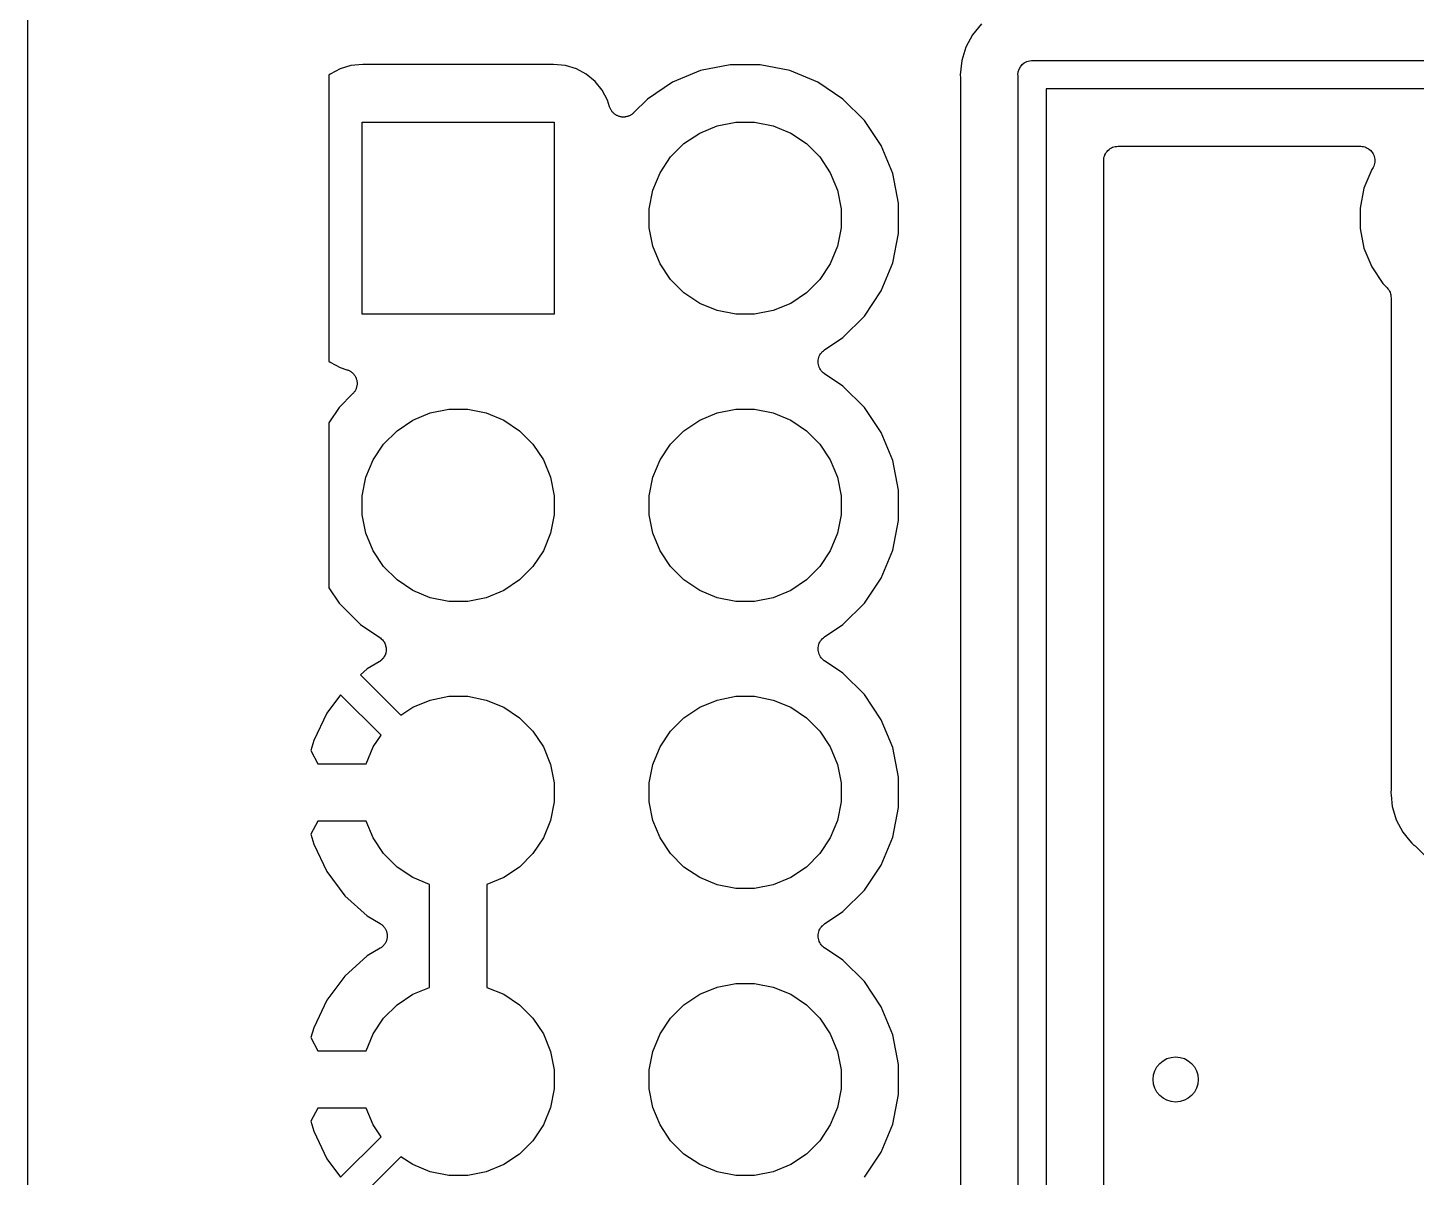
# Model space of a CAD drawing. Extents: x 4.65 to 8.55, y -5.31 to -3.29.
# Drawn here: x 4.65 to 5.1338, y -4.5341 to -4.1337 of the extents above; entities that cross this region are included whole.
import ezdxf

# ---------------------------------------------------------------- set-up
doc = ezdxf.new("R2010")
doc.units = 0
doc.header["$MEASUREMENT"] = 0
doc.layers.add('BLACK', color=7, linetype='CONTINUOUS')

msp = doc.modelspace()

# ---------------------------------------------------------------- linework, layer by layer
at = {"layer": 'BLACK', "linetype": 'CONTINUOUS'}
for p, q in [((4.65, -5.295), (4.65, -3.45565)), ((4.97918, -4.13609), (4.97686, -4.14042)), ((4.98229, -4.13229), (4.97918, -4.13609)), ((4.97686, -4.14042), (4.97544, -4.14511)), ((4.76678, -4.14641), (4.76261, -4.14682)), ((4.83322, -4.14641), (4.76678, -4.14641)), ((4.83739, -4.14682), (4.83322, -4.14641)), ((4.97544, -4.14511), (4.97496, -4.15)), ((4.9965, -4.1465), (4.99725, -4.14589)), ((4.99725, -4.14589), (4.99811, -4.14543)), ((4.99811, -4.14543), (4.99904, -4.14515)), ((4.99904, -4.14515), (4.99976, -4.14508)), ((4.99976, -4.14508), (5, -4.14505)), ((4.99976, -4.14508), (4.99976, -4.14508)), ((5, -4.14505), (5.00024, -4.14508)), ((5.00024, -4.14508), (5.33499, -4.14508)), ((4.75537, -4.14983), (4.75492, -4.15019)), ((4.75492, -4.15019), (4.75492, -4.24981)), ((4.75884, -4.14797), (4.75537, -4.14983)), ((4.76261, -4.14682), (4.75884, -4.14797)), ((4.84116, -4.14797), (4.83739, -4.14682)), ((4.84463, -4.14983), (4.84116, -4.14797)), ((4.84768, -4.15232), (4.84463, -4.14983)), ((4.88441, -4.14859), (4.87467, -4.15262)), ((4.89473, -4.14654), (4.88441, -4.14859)), ((4.90527, -4.14654), (4.89473, -4.14654)), ((4.91559, -4.14859), (4.90527, -4.14654)), ((4.92532, -4.15262), (4.91559, -4.14859)), ((4.97496, -4.15), (4.97505, -4.15098)), ((4.97505, -4.15098), (4.97506, -4.15105)), ((4.97506, -4.15105), (4.97506, -4.15126)), ((4.97506, -4.15126), (4.97508, -4.15147)), ((4.99505, -4.15), (4.99515, -4.14904)), ((4.99508, -4.15024), (4.99505, -4.15)), ((4.99508, -4.45024), (4.99508, -4.15024)), ((4.99515, -4.14904), (4.99543, -4.14811)), ((4.99543, -4.14811), (4.99589, -4.14725)), ((4.99589, -4.14725), (4.9965, -4.1465)), ((4.85017, -4.15537), (4.84768, -4.15232)), ((4.85203, -4.15884), (4.85017, -4.15537)), ((4.87467, -4.15262), (4.86592, -4.15847)), ((4.93408, -4.15847), (4.92532, -4.15262)), ((4.97508, -4.15147), (4.97508, -4.45147)), ((5.33499, -4.15492), (5.00492, -4.15492)), ((5.00492, -4.15492), (5.00492, -4.68499)), ((4.85276, -4.16123), (4.85203, -4.15884)), ((4.86592, -4.15847), (4.86108, -4.16331)), ((4.94153, -4.16592), (4.93408, -4.15847)), ((4.85284, -4.16145), (4.85276, -4.16123)), ((4.85291, -4.16167), (4.85284, -4.16145)), ((4.85303, -4.16189), (4.85291, -4.16167)), ((4.85313, -4.16213), (4.85303, -4.16189)), ((4.85326, -4.16233), (4.85313, -4.16213)), ((4.85337, -4.16253), (4.85326, -4.16233)), ((4.85353, -4.16273), (4.85337, -4.16253)), ((4.85367, -4.16294), (4.85353, -4.16273)), ((4.85383, -4.16311), (4.85367, -4.16294)), ((4.85398, -4.16329), (4.85383, -4.16311)), ((4.85418, -4.16345), (4.85398, -4.16329)), ((4.85436, -4.16364), (4.85418, -4.16345)), ((4.85455, -4.16377), (4.85436, -4.16364)), ((4.85473, -4.16391), (4.85455, -4.16377)), ((4.85495, -4.16404), (4.85473, -4.16391)), ((4.85517, -4.16418), (4.85495, -4.16404)), ((4.85538, -4.16427), (4.85517, -4.16418)), ((4.85559, -4.16438), (4.85538, -4.16427)), ((4.85583, -4.16446), (4.85559, -4.16438)), ((4.85607, -4.16456), (4.85583, -4.16446)), ((4.8563, -4.1646), (4.85607, -4.16456)), ((4.85652, -4.16467), (4.8563, -4.1646)), ((4.85677, -4.1647), (4.85652, -4.16467)), ((4.85702, -4.16475), (4.85677, -4.1647)), ((4.85726, -4.16475), (4.85702, -4.16475)), ((4.85749, -4.16478), (4.85726, -4.16475)), ((4.85774, -4.16476), (4.85749, -4.16478)), ((4.858, -4.16476), (4.85774, -4.16476)), ((4.85823, -4.16471), (4.858, -4.16476)), ((4.85846, -4.16469), (4.85823, -4.16471)), ((4.85871, -4.16462), (4.85846, -4.16469)), ((4.85896, -4.16457), (4.85871, -4.16462)), ((4.85917, -4.16449), (4.85896, -4.16457)), ((4.8594, -4.16442), (4.85917, -4.16449)), ((4.85962, -4.1643), (4.8594, -4.16442)), ((4.85986, -4.16421), (4.85962, -4.1643)), ((4.86006, -4.16408), (4.85986, -4.16421)), ((4.86026, -4.16397), (4.86006, -4.16408)), ((4.86046, -4.16381), (4.86026, -4.16397)), ((4.86068, -4.16367), (4.86046, -4.16381)), ((4.86084, -4.16351), (4.86068, -4.16367)), ((4.86103, -4.16336), (4.86084, -4.16351)), ((4.86108, -4.16331), (4.86103, -4.16336)), ((4.76654, -4.23346), (4.76654, -4.16654)), ((4.76654, -4.16654), (4.83346, -4.16654)), ((4.83346, -4.16654), (4.83346, -4.23346)), ((4.87867, -4.17401), (4.88415, -4.17034)), ((4.88415, -4.17034), (4.89024, -4.16782)), ((4.89024, -4.16782), (4.8967, -4.16654)), ((4.8967, -4.16654), (4.9033, -4.16654)), ((4.9033, -4.16654), (4.90976, -4.16782)), ((4.90976, -4.16782), (4.91585, -4.17034)), ((4.91585, -4.17034), (4.92133, -4.17401)), ((4.94738, -4.17467), (4.94153, -4.16592)), ((4.87401, -4.17867), (4.87867, -4.17401)), ((4.92133, -4.17401), (4.92599, -4.17867)), ((4.95141, -4.1844), (4.94738, -4.17467)), ((5.0276, -4.17552), (5.02802, -4.1753)), ((5.02802, -4.1753), (5.02803, -4.17529)), ((5.02803, -4.17529), (5.02805, -4.17529)), ((5.02805, -4.17529), (5.0285, -4.17515)), ((5.0285, -4.17515), (5.02895, -4.17502)), ((5.02895, -4.17502), (5.02897, -4.17501)), ((5.02897, -4.17501), (5.02898, -4.17501)), ((5.02898, -4.17501), (5.02945, -4.17497)), ((5.02945, -4.17497), (5.02992, -4.17492)), ((5.02992, -4.17492), (5.11441, -4.17492)), ((5.11441, -4.17492), (5.11446, -4.17492)), ((5.11446, -4.17492), (5.11446, -4.17492)), ((5.11446, -4.17492), (5.11446, -4.17492)), ((5.11446, -4.17492), (5.11448, -4.17492)), ((5.11448, -4.17492), (5.11495, -4.17497)), ((5.11495, -4.17497), (5.11543, -4.17503)), ((5.11543, -4.17503), (5.11544, -4.17503)), ((5.11544, -4.17503), (5.11545, -4.17503)), ((5.11545, -4.17503), (5.11591, -4.17518)), ((5.11591, -4.17518), (5.11636, -4.17532)), ((5.11636, -4.17532), (5.11637, -4.17532)), ((5.11637, -4.17532), (5.11638, -4.17533)), ((5.11638, -4.17533), (5.11679, -4.17555)), ((4.87034, -4.18415), (4.87401, -4.17867)), ((4.92599, -4.17867), (4.92966, -4.18415)), ((5.02492, -4.17985), (5.02497, -4.17938)), ((5.02492, -4.17989), (5.02492, -4.17985)), ((5.02492, -4.17992), (5.02492, -4.17989)), ((5.02492, -4.17989), (5.02492, -4.17989)), ((5.02492, -4.17989), (5.02492, -4.17989)), ((5.02492, -4.67229), (5.02492, -4.17992)), ((5.02497, -4.17938), (5.02502, -4.17892)), ((5.02502, -4.17892), (5.02503, -4.1789)), ((5.02503, -4.17888), (5.02517, -4.17843)), ((5.02503, -4.1789), (5.02503, -4.17888)), ((5.02517, -4.17843), (5.02531, -4.17798)), ((5.02531, -4.17798), (5.02532, -4.17797)), ((5.02532, -4.17797), (5.02533, -4.17795)), ((5.02533, -4.17795), (5.02555, -4.17754)), ((5.02555, -4.17754), (5.02578, -4.17713)), ((5.02578, -4.17713), (5.02579, -4.17711)), ((5.02579, -4.17711), (5.0258, -4.1771)), ((5.0258, -4.1771), (5.0261, -4.17674)), ((5.0261, -4.17674), (5.0264, -4.17637)), ((5.0264, -4.17637), (5.02641, -4.17636)), ((5.02641, -4.17636), (5.02642, -4.17635)), ((5.02642, -4.17635), (5.02679, -4.17605)), ((5.02679, -4.17605), (5.02715, -4.17576)), ((5.02715, -4.17576), (5.02717, -4.17575)), ((5.02717, -4.17575), (5.02718, -4.17574)), ((5.02718, -4.17574), (5.0276, -4.17552)), ((5.11679, -4.17555), (5.11722, -4.17578)), ((5.11722, -4.17578), (5.11722, -4.17579)), ((5.11722, -4.17579), (5.11723, -4.1758)), ((5.11723, -4.1758), (5.11759, -4.1761)), ((5.11759, -4.1761), (5.11797, -4.17641)), ((5.11797, -4.17641), (5.11797, -4.17642)), ((5.11797, -4.17642), (5.11798, -4.17642)), ((5.11798, -4.17642), (5.11828, -4.17679)), ((5.11828, -4.17679), (5.11858, -4.17717)), ((5.11858, -4.17717), (5.11859, -4.17717)), ((5.11859, -4.17717), (5.11859, -4.17718)), ((5.11859, -4.17718), (5.11881, -4.1776)), ((5.11881, -4.1776), (5.11904, -4.17803)), ((5.11904, -4.17803), (5.11904, -4.17804)), ((5.11904, -4.17804), (5.11904, -4.17805)), ((5.11904, -4.17805), (5.11918, -4.1785)), ((5.11918, -4.1785), (5.11932, -4.17896)), ((5.11932, -4.17896), (5.11932, -4.17897)), ((5.11932, -4.17897), (5.11932, -4.17898)), ((5.11932, -4.17898), (5.11936, -4.17945)), ((5.11936, -4.17945), (5.11941, -4.17993)), ((5.11941, -4.17996), (5.11936, -4.18043)), ((5.11941, -4.17993), (5.11941, -4.17995)), ((5.11941, -4.17995), (5.11941, -4.17996)), ((4.86782, -4.19024), (4.87034, -4.18415)), ((4.92966, -4.18415), (4.93218, -4.19024)), ((4.95346, -4.19473), (4.95141, -4.1844)), ((5.11832, -4.18307), (5.11563, -4.18957)), ((5.11857, -4.1827), (5.11832, -4.18307)), ((5.11879, -4.18228), (5.11857, -4.1827)), ((5.11902, -4.18186), (5.11879, -4.18228)), ((5.11903, -4.18184), (5.11902, -4.18185)), ((5.11902, -4.18185), (5.11902, -4.18186)), ((5.11916, -4.18138), (5.11903, -4.18184)), ((5.11931, -4.18093), (5.11916, -4.18138)), ((5.11936, -4.18043), (5.11931, -4.18091)), ((5.11931, -4.18091), (5.11931, -4.18092)), ((5.11931, -4.18092), (5.11931, -4.18093)), ((5.11563, -4.18957), (5.11425, -4.19648)), ((4.86654, -4.1967), (4.86782, -4.19024)), ((4.93218, -4.19024), (4.93346, -4.1967)), ((4.95346, -4.20527), (4.95346, -4.19473)), ((4.86654, -4.2033), (4.86654, -4.1967)), ((4.93346, -4.1967), (4.93346, -4.2033)), ((5.11425, -4.19648), (5.11425, -4.20352)), ((4.86782, -4.20976), (4.86654, -4.2033)), ((4.93346, -4.2033), (4.93218, -4.20976)), ((5.11425, -4.20352), (5.11563, -4.21043)), ((4.95141, -4.21559), (4.95346, -4.20527)), ((4.87034, -4.21585), (4.86782, -4.20976)), ((4.93218, -4.20976), (4.92966, -4.21585)), ((5.11563, -4.21043), (5.11832, -4.21693)), ((4.87401, -4.22133), (4.87034, -4.21585)), ((4.92966, -4.21585), (4.92599, -4.22133)), ((4.94738, -4.22532), (4.95141, -4.21559)), ((5.11832, -4.21693), (5.12223, -4.22279)), ((4.87867, -4.22599), (4.87401, -4.22133)), ((4.92599, -4.22133), (4.92133, -4.22599)), ((5.12223, -4.22279), (5.12361, -4.22417)), ((4.88415, -4.22966), (4.87867, -4.22599)), ((4.92133, -4.22599), (4.91585, -4.22966)), ((4.94153, -4.23408), (4.94738, -4.22532)), ((5.12361, -4.22417), (5.12363, -4.22418)), ((5.12363, -4.22418), (5.12363, -4.22418)), ((5.12363, -4.22418), (5.12363, -4.22418)), ((5.12363, -4.22418), (5.12366, -4.22422)), ((5.12366, -4.22422), (5.12395, -4.22458)), ((5.12395, -4.22458), (5.12424, -4.22494)), ((5.12424, -4.22494), (5.12426, -4.22496)), ((5.12426, -4.22496), (5.12427, -4.22498)), ((5.12427, -4.22498), (5.12448, -4.22539)), ((5.12448, -4.22539), (5.1247, -4.2258)), ((5.1247, -4.2258), (5.12471, -4.22582)), ((5.12471, -4.22582), (5.12472, -4.22585)), ((5.12472, -4.22585), (5.12485, -4.22629)), ((5.12485, -4.22629), (5.12498, -4.22673)), ((5.12498, -4.22673), (5.12499, -4.22676)), ((5.12499, -4.22676), (5.12499, -4.22679)), ((5.12499, -4.22679), (5.12503, -4.22724)), ((5.12503, -4.22724), (5.12508, -4.22771)), ((5.12508, -4.22771), (5.12508, -4.39853)), ((4.83346, -4.23346), (4.76654, -4.23346)), ((4.89024, -4.23218), (4.88415, -4.22966)), ((4.8967, -4.23346), (4.89024, -4.23218)), ((4.9033, -4.23346), (4.8967, -4.23346)), ((4.90976, -4.23218), (4.9033, -4.23346)), ((4.91585, -4.22966), (4.90976, -4.23218)), ((4.93408, -4.24153), (4.94153, -4.23408)), ((4.92763, -4.24584), (4.93408, -4.24153)), ((4.92565, -4.24853), (4.92579, -4.24807)), ((4.92579, -4.24807), (4.9258, -4.24806)), ((4.9258, -4.24805), (4.92603, -4.24763)), ((4.9258, -4.24806), (4.9258, -4.24805)), ((4.92603, -4.24763), (4.92625, -4.24721)), ((4.92625, -4.24721), (4.92626, -4.2472)), ((4.92626, -4.2472), (4.92627, -4.24719)), ((4.92627, -4.24719), (4.92657, -4.24683)), ((4.92657, -4.24683), (4.92687, -4.24646)), ((4.92687, -4.24646), (4.92688, -4.24645)), ((4.92688, -4.24645), (4.92689, -4.24644)), ((4.92689, -4.24644), (4.92726, -4.24614)), ((4.92726, -4.24614), (4.92763, -4.24584)), ((4.75492, -4.24981), (4.75537, -4.25017)), ((4.75537, -4.25017), (4.75884, -4.25203)), ((4.75884, -4.25203), (4.76123, -4.25276)), ((4.76123, -4.25276), (4.7613, -4.25278)), ((4.7613, -4.25278), (4.76151, -4.25287)), ((4.76151, -4.25287), (4.76173, -4.25294)), ((4.9254, -4.24995), (4.92545, -4.24949)), ((4.9254, -4.24997), (4.9254, -4.24995)), ((4.9254, -4.24998), (4.9254, -4.24997)), ((4.92545, -4.25045), (4.9254, -4.24998)), ((4.92545, -4.24949), (4.9255, -4.24901)), ((4.92549, -4.25092), (4.92545, -4.25045)), ((4.92549, -4.25094), (4.92549, -4.25092)), ((4.92549, -4.25095), (4.92549, -4.25094)), ((4.92563, -4.25141), (4.92549, -4.25095)), ((4.9255, -4.24901), (4.92551, -4.24899)), ((4.92551, -4.24898), (4.92565, -4.24853)), ((4.92551, -4.24899), (4.92551, -4.24898)), ((4.92576, -4.25186), (4.92563, -4.25141)), ((4.92577, -4.25187), (4.92576, -4.25186)), ((4.92577, -4.25189), (4.92577, -4.25187)), ((4.92599, -4.25231), (4.92577, -4.25189)), ((4.92621, -4.25273), (4.92599, -4.25231)), ((4.92622, -4.25274), (4.92621, -4.25273)), ((4.92623, -4.25275), (4.92622, -4.25274)), ((4.92652, -4.25312), (4.92623, -4.25275)), ((4.76173, -4.25294), (4.76196, -4.25306)), ((4.76196, -4.25306), (4.76219, -4.25316)), ((4.76219, -4.25316), (4.76239, -4.25329)), ((4.76239, -4.25329), (4.76259, -4.2534)), ((4.76259, -4.2534), (4.76279, -4.25357)), ((4.76279, -4.25357), (4.763, -4.25371)), ((4.763, -4.25371), (4.76316, -4.25388)), ((4.76316, -4.25388), (4.76334, -4.25403)), ((4.76334, -4.25403), (4.7635, -4.25423)), ((4.7635, -4.25423), (4.76368, -4.25441)), ((4.76368, -4.25441), (4.76381, -4.25461)), ((4.76381, -4.25461), (4.76395, -4.25479)), ((4.76395, -4.25479), (4.76407, -4.25501)), ((4.76407, -4.25501), (4.76421, -4.25523)), ((4.76421, -4.25523), (4.7643, -4.25545)), ((4.7643, -4.25545), (4.76441, -4.25565)), ((4.76441, -4.25565), (4.76448, -4.2559)), ((4.76448, -4.2559), (4.76458, -4.25613)), ((4.76458, -4.25613), (4.76462, -4.25636)), ((4.76462, -4.25636), (4.76469, -4.25659)), ((4.76469, -4.25659), (4.76471, -4.25684)), ((4.76471, -4.25684), (4.76476, -4.25709)), ((4.76478, -4.25756), (4.76475, -4.25781)), ((4.76476, -4.25709), (4.76476, -4.25733)), ((4.76476, -4.25733), (4.76478, -4.25756)), ((4.92682, -4.25349), (4.92652, -4.25312)), ((4.92683, -4.2535), (4.92682, -4.25349)), ((4.92684, -4.25351), (4.92683, -4.2535)), ((4.9272, -4.25381), (4.92684, -4.25351)), ((4.92757, -4.25412), (4.9272, -4.25381)), ((4.92759, -4.25413), (4.92757, -4.25412)), ((4.92763, -4.25416), (4.92759, -4.25413)), ((4.92759, -4.25413), (4.92759, -4.25413)), ((4.92759, -4.25413), (4.92759, -4.25413)), ((4.93408, -4.25847), (4.92763, -4.25416)), ((4.76331, -4.26108), (4.75847, -4.26592)), ((4.76346, -4.2609), (4.76331, -4.26108)), ((4.76363, -4.26073), (4.76346, -4.2609)), ((4.76377, -4.26052), (4.76363, -4.26073)), ((4.76393, -4.26032), (4.76377, -4.26052)), ((4.76404, -4.26012), (4.76393, -4.26032)), ((4.76417, -4.25992), (4.76404, -4.26012)), ((4.76427, -4.25969), (4.76417, -4.25992)), ((4.76439, -4.25946), (4.76427, -4.25969)), ((4.76446, -4.25924), (4.76439, -4.25946)), ((4.76455, -4.25902), (4.76446, -4.25924)), ((4.76461, -4.25877), (4.76455, -4.25902)), ((4.76468, -4.25853), (4.76461, -4.25877)), ((4.7647, -4.2583), (4.76468, -4.25853)), ((4.76475, -4.25807), (4.7647, -4.2583)), ((4.76475, -4.25781), (4.76475, -4.25807)), ((4.94153, -4.26592), (4.93408, -4.25847)), ((4.75847, -4.26592), (4.75492, -4.27123)), ((4.79024, -4.26782), (4.7967, -4.26654)), ((4.7967, -4.26654), (4.8033, -4.26654)), ((4.8033, -4.26654), (4.80976, -4.26782)), ((4.89024, -4.26782), (4.8967, -4.26654)), ((4.8967, -4.26654), (4.9033, -4.26654)), ((4.9033, -4.26654), (4.90976, -4.26782)), ((4.94738, -4.27468), (4.94153, -4.26592)), ((4.75492, -4.27123), (4.75492, -4.32877)), ((4.77867, -4.27401), (4.78415, -4.27034)), ((4.78415, -4.27034), (4.79024, -4.26782)), ((4.80976, -4.26782), (4.81585, -4.27034)), ((4.81585, -4.27034), (4.82133, -4.27401)), ((4.87867, -4.27401), (4.88415, -4.27034)), ((4.88415, -4.27034), (4.89024, -4.26782)), ((4.90976, -4.26782), (4.91585, -4.27034)), ((4.91585, -4.27034), (4.92133, -4.27401)), ((4.77401, -4.27867), (4.77867, -4.27401)), ((4.82133, -4.27401), (4.82599, -4.27867)), ((4.87401, -4.27867), (4.87867, -4.27401)), ((4.92133, -4.27401), (4.92599, -4.27867)), ((4.95141, -4.2844), (4.94738, -4.27468)), ((4.77034, -4.28415), (4.77401, -4.27867)), ((4.82599, -4.27867), (4.82966, -4.28415)), ((4.87034, -4.28415), (4.87401, -4.27867)), ((4.92599, -4.27867), (4.92966, -4.28415)), ((4.76782, -4.29024), (4.77034, -4.28415)), ((4.82966, -4.28415), (4.83218, -4.29024)), ((4.86782, -4.29024), (4.87034, -4.28415)), ((4.92966, -4.28415), (4.93218, -4.29024)), ((4.95346, -4.29473), (4.95141, -4.2844)), ((4.76654, -4.2967), (4.76782, -4.29024)), ((4.83218, -4.29024), (4.83346, -4.2967)), ((4.86654, -4.2967), (4.86782, -4.29024)), ((4.93218, -4.29024), (4.93346, -4.2967)), ((4.95346, -4.30527), (4.95346, -4.29473)), ((4.76654, -4.3033), (4.76654, -4.2967)), ((4.83346, -4.2967), (4.83346, -4.3033)), ((4.86654, -4.3033), (4.86654, -4.2967)), ((4.93346, -4.2967), (4.93346, -4.3033)), ((4.76782, -4.30976), (4.76654, -4.3033)), ((4.83346, -4.3033), (4.83218, -4.30976)), ((4.86782, -4.30976), (4.86654, -4.3033)), ((4.93346, -4.3033), (4.93218, -4.30976)), ((4.95141, -4.3156), (4.95346, -4.30527)), ((4.77034, -4.31585), (4.76782, -4.30976)), ((4.83218, -4.30976), (4.82966, -4.31585)), ((4.87034, -4.31585), (4.86782, -4.30976)), ((4.93218, -4.30976), (4.92966, -4.31585)), ((4.94738, -4.32533), (4.95141, -4.3156)), ((4.77401, -4.32133), (4.77034, -4.31585)), ((4.82966, -4.31585), (4.82599, -4.32133)), ((4.87401, -4.32133), (4.87034, -4.31585)), ((4.92966, -4.31585), (4.92599, -4.32133)), ((4.77867, -4.32599), (4.77401, -4.32133)), ((4.82599, -4.32133), (4.82133, -4.32599)), ((4.87867, -4.32599), (4.87401, -4.32133)), ((4.92599, -4.32133), (4.92133, -4.32599)), ((4.94153, -4.33408), (4.94738, -4.32533)), ((4.75492, -4.32877), (4.75847, -4.33408)), ((4.78415, -4.32966), (4.77867, -4.32599)), ((4.79024, -4.33218), (4.78415, -4.32966)), ((4.81585, -4.32966), (4.80976, -4.33218)), ((4.82133, -4.32599), (4.81585, -4.32966)), ((4.88415, -4.32966), (4.87867, -4.32599)), ((4.89024, -4.33218), (4.88415, -4.32966)), ((4.91585, -4.32966), (4.90976, -4.33218)), ((4.92133, -4.32599), (4.91585, -4.32966)), ((4.75847, -4.33408), (4.76592, -4.34153)), ((4.7967, -4.33346), (4.79024, -4.33218)), ((4.8033, -4.33346), (4.7967, -4.33346)), ((4.80976, -4.33218), (4.8033, -4.33346)), ((4.8967, -4.33346), (4.89024, -4.33218)), ((4.9033, -4.33346), (4.8967, -4.33346)), ((4.90976, -4.33218), (4.9033, -4.33346)), ((4.93408, -4.34153), (4.94153, -4.33408)), ((4.76592, -4.34153), (4.77268, -4.34605)), ((4.92763, -4.34584), (4.93408, -4.34153)), ((4.77268, -4.34605), (4.77274, -4.34609)), ((4.77274, -4.34609), (4.77283, -4.34616)), ((4.77283, -4.34616), (4.77293, -4.34622)), ((4.77293, -4.34622), (4.7732, -4.34648)), ((4.7732, -4.34648), (4.77348, -4.34672)), ((4.77348, -4.34672), (4.77356, -4.34681)), ((4.77356, -4.34681), (4.77364, -4.34689)), ((4.77364, -4.34689), (4.77386, -4.34719)), ((4.77386, -4.34719), (4.77409, -4.34748)), ((4.77409, -4.34748), (4.77415, -4.34758)), ((4.77415, -4.34758), (4.77422, -4.34768)), ((4.77422, -4.34768), (4.77437, -4.34801)), ((4.77437, -4.34801), (4.77454, -4.34834)), ((4.77454, -4.34834), (4.77458, -4.34846)), ((4.77458, -4.34846), (4.77463, -4.34856)), ((4.77463, -4.34856), (4.77471, -4.34892)), ((4.77471, -4.34892), (4.77482, -4.34928)), ((4.77482, -4.34928), (4.77483, -4.3494)), ((4.77483, -4.3494), (4.77485, -4.34951)), ((4.77485, -4.34951), (4.77487, -4.34988)), ((4.9254, -4.34995), (4.92545, -4.34949)), ((4.92545, -4.34949), (4.9255, -4.34901)), ((4.9255, -4.34901), (4.92551, -4.34899)), ((4.92551, -4.34898), (4.92565, -4.34853)), ((4.92551, -4.34899), (4.92551, -4.34898)), ((4.92565, -4.34853), (4.92579, -4.34807)), ((4.92579, -4.34807), (4.9258, -4.34806)), ((4.9258, -4.34805), (4.92603, -4.34763)), ((4.9258, -4.34806), (4.9258, -4.34805)), ((4.92603, -4.34763), (4.92625, -4.34721)), ((4.92625, -4.34721), (4.92626, -4.3472)), ((4.92626, -4.3472), (4.92627, -4.34719)), ((4.92627, -4.34719), (4.92657, -4.34683)), ((4.92657, -4.34683), (4.92687, -4.34646)), ((4.92687, -4.34646), (4.92688, -4.34645)), ((4.92688, -4.34645), (4.92689, -4.34644)), ((4.92689, -4.34644), (4.92726, -4.34614)), ((4.92726, -4.34614), (4.92763, -4.34584)), ((4.77246, -4.3545), (4.76828, -4.35699)), ((4.77256, -4.35443), (4.77246, -4.3545)), ((4.77266, -4.35438), (4.77256, -4.35443)), ((4.77295, -4.35414), (4.77266, -4.35438)), ((4.77325, -4.35392), (4.77295, -4.35414)), ((4.77333, -4.35384), (4.77325, -4.35392)), ((4.77342, -4.35376), (4.77333, -4.35384)), ((4.77366, -4.35348), (4.77342, -4.35376)), ((4.77391, -4.3532), (4.77366, -4.35348)), ((4.77397, -4.3531), (4.77391, -4.3532)), ((4.77404, -4.35301), (4.77397, -4.3531)), ((4.77422, -4.35268), (4.77404, -4.35301)), ((4.77441, -4.35237), (4.77422, -4.35268)), ((4.77445, -4.35226), (4.77441, -4.35237)), ((4.77451, -4.35215), (4.77445, -4.35226)), ((4.77462, -4.3518), (4.77451, -4.35215)), ((4.77475, -4.35145), (4.77462, -4.3518)), ((4.77476, -4.35133), (4.77475, -4.35145)), ((4.7748, -4.35122), (4.77476, -4.35133)), ((4.77484, -4.35085), (4.7748, -4.35122)), ((4.7749, -4.35049), (4.77484, -4.35085)), ((4.77487, -4.34988), (4.7749, -4.35025)), ((4.7749, -4.35025), (4.77489, -4.35037)), ((4.77489, -4.35037), (4.7749, -4.35049)), ((4.9254, -4.34997), (4.9254, -4.34995)), ((4.9254, -4.34998), (4.9254, -4.34997)), ((4.92545, -4.35045), (4.9254, -4.34998)), ((4.92549, -4.35092), (4.92545, -4.35045)), ((4.92549, -4.35094), (4.92549, -4.35092)), ((4.92549, -4.35095), (4.92549, -4.35094)), ((4.92563, -4.35141), (4.92549, -4.35095)), ((4.92576, -4.35186), (4.92563, -4.35141)), ((4.92577, -4.35187), (4.92576, -4.35186)), ((4.92577, -4.35189), (4.92577, -4.35187)), ((4.92599, -4.35231), (4.92577, -4.35189)), ((4.92621, -4.35273), (4.92599, -4.35231)), ((4.92622, -4.35274), (4.92621, -4.35273)), ((4.92623, -4.35275), (4.92622, -4.35274)), ((4.92652, -4.35312), (4.92623, -4.35275)), ((4.92682, -4.35349), (4.92652, -4.35312)), ((4.92683, -4.3535), (4.92682, -4.35349)), ((4.92684, -4.35351), (4.92683, -4.3535)), ((4.9272, -4.35381), (4.92684, -4.35351)), ((4.92757, -4.35412), (4.9272, -4.35381)), ((4.92759, -4.35413), (4.92757, -4.35412)), ((4.92763, -4.35416), (4.92759, -4.35413)), ((4.92759, -4.35413), (4.92759, -4.35413)), ((4.92759, -4.35413), (4.92759, -4.35413)), ((4.93408, -4.35847), (4.92763, -4.35416)), ((4.76828, -4.35699), (4.766, -4.35904)), ((4.766, -4.35904), (4.78005, -4.37309)), ((4.94153, -4.36592), (4.93408, -4.35847)), ((4.75902, -4.36598), (4.75424, -4.3724)), ((4.77309, -4.38005), (4.75902, -4.36598)), ((4.78415, -4.37034), (4.79024, -4.36782)), ((4.79024, -4.36782), (4.7967, -4.36654)), ((4.7967, -4.36654), (4.8033, -4.36654)), ((4.8033, -4.36654), (4.80976, -4.36782)), ((4.80976, -4.36782), (4.81585, -4.37034)), ((4.88415, -4.37034), (4.89024, -4.36782)), ((4.89024, -4.36782), (4.8967, -4.36654)), ((4.8967, -4.36654), (4.9033, -4.36654)), ((4.9033, -4.36654), (4.90976, -4.36782)), ((4.90976, -4.36782), (4.91585, -4.37034)), ((4.94738, -4.37467), (4.94153, -4.36592)), ((4.75424, -4.3724), (4.74968, -4.38196)), ((4.78005, -4.37309), (4.78415, -4.37034)), ((4.81585, -4.37034), (4.82133, -4.37401)), ((4.87867, -4.37401), (4.88415, -4.37034)), ((4.91585, -4.37034), (4.92133, -4.37401)), ((4.82133, -4.37401), (4.82599, -4.37867)), ((4.82599, -4.37867), (4.82966, -4.38415)), ((4.87034, -4.38415), (4.87401, -4.37867)), ((4.87401, -4.37867), (4.87867, -4.37401)), ((4.92133, -4.37401), (4.92599, -4.37867)), ((4.92599, -4.37867), (4.92966, -4.38415)), ((4.95141, -4.38441), (4.94738, -4.37467)), ((4.74968, -4.38196), (4.74863, -4.38543)), ((4.77034, -4.38415), (4.77309, -4.38005)), ((4.74863, -4.38543), (4.75104, -4.39)), ((4.76792, -4.39), (4.77034, -4.38415)), ((4.82966, -4.38415), (4.83218, -4.39024)), ((4.86782, -4.39024), (4.87034, -4.38415)), ((4.92966, -4.38415), (4.93218, -4.39024)), ((4.95346, -4.39473), (4.95141, -4.38441)), ((4.75104, -4.39), (4.76792, -4.39)), ((4.83218, -4.39024), (4.83346, -4.3967)), ((4.86654, -4.3967), (4.86782, -4.39024)), ((4.93218, -4.39024), (4.93346, -4.3967)), ((4.83346, -4.3967), (4.83346, -4.4033)), ((4.86654, -4.4033), (4.86654, -4.3967)), ((4.93346, -4.3967), (4.93346, -4.4033)), ((4.95346, -4.40527), (4.95346, -4.39473)), ((5.12505, -4.39902), (5.12496, -4.4)), ((5.12496, -4.4), (5.12505, -4.40098)), ((5.12508, -4.3986), (5.12505, -4.39881)), ((5.12505, -4.39881), (5.12505, -4.39902)), ((5.12505, -4.40098), (5.12544, -4.40489)), ((5.12508, -4.39853), (5.12508, -4.3986)), ((4.83346, -4.4033), (4.83218, -4.40976)), ((4.86782, -4.40976), (4.86654, -4.4033)), ((4.93346, -4.4033), (4.93218, -4.40976)), ((4.95141, -4.41559), (4.95346, -4.40527)), ((5.12544, -4.40489), (5.12556, -4.40528)), ((5.12556, -4.40528), (5.12556, -4.40528)), ((5.12556, -4.40528), (5.12686, -4.40958)), ((4.75104, -4.41), (4.74863, -4.41457)), ((4.76792, -4.41), (4.75104, -4.41)), ((4.77034, -4.41585), (4.76792, -4.41)), ((4.83218, -4.40976), (4.82966, -4.41585)), ((4.87034, -4.41585), (4.86782, -4.40976)), ((4.93218, -4.40976), (4.92966, -4.41585)), ((5.12686, -4.40958), (5.12918, -4.41391)), ((4.74863, -4.41457), (4.74968, -4.41804)), ((4.77401, -4.42133), (4.77034, -4.41585)), ((4.82966, -4.41585), (4.82599, -4.42133)), ((4.87401, -4.42133), (4.87034, -4.41585)), ((4.92966, -4.41585), (4.92599, -4.42133)), ((4.94738, -4.42532), (4.95141, -4.41559)), ((5.12918, -4.41391), (5.131, -4.41613)), ((5.131, -4.41613), (5.13229, -4.41771)), ((4.74968, -4.41804), (4.75424, -4.4276)), ((4.77867, -4.42599), (4.77401, -4.42133)), ((4.82599, -4.42133), (4.82133, -4.42599)), ((4.87867, -4.42599), (4.87401, -4.42133)), ((4.92599, -4.42133), (4.92133, -4.42599)), ((5.13229, -4.41771), (5.13305, -4.41833)), ((5.13305, -4.41833), (5.13311, -4.41838)), ((5.13311, -4.41838), (5.13325, -4.41853)), ((5.13325, -4.41853), (5.13342, -4.41866)), ((5.13342, -4.41866), (5.15988, -4.44513)), ((4.78415, -4.42966), (4.77867, -4.42599)), ((4.82133, -4.42599), (4.81585, -4.42966)), ((4.88415, -4.42966), (4.87867, -4.42599)), ((4.92133, -4.42599), (4.91585, -4.42966)), ((4.94153, -4.43408), (4.94738, -4.42532)), ((4.75424, -4.4276), (4.7605, -4.436)), ((4.79, -4.43208), (4.78415, -4.42966)), ((4.81585, -4.42966), (4.81, -4.43208)), ((4.89024, -4.43218), (4.88415, -4.42966)), ((4.91585, -4.42966), (4.90976, -4.43218)), ((4.7605, -4.436), (4.76828, -4.44301)), ((4.79, -4.46792), (4.79, -4.43208)), ((4.81, -4.43208), (4.81, -4.46792)), ((4.8967, -4.43346), (4.89024, -4.43218)), ((4.9033, -4.43346), (4.8967, -4.43346)), ((4.90976, -4.43218), (4.9033, -4.43346)), ((4.93408, -4.44153), (4.94153, -4.43408)), ((4.92763, -4.44584), (4.93408, -4.44153)), ((4.76828, -4.44301), (4.77281, -4.4457)), ((4.77281, -4.4457), (4.77286, -4.44574)), ((4.77286, -4.44574), (4.77306, -4.44589)), ((4.77306, -4.44589), (4.77327, -4.44602)), ((4.77327, -4.44602), (4.77345, -4.44618)), ((4.77345, -4.44618), (4.77364, -4.44633)), ((4.77364, -4.44633), (4.77381, -4.44651)), ((4.92688, -4.44645), (4.92689, -4.44644)), ((4.92689, -4.44644), (4.92726, -4.44614)), ((4.92726, -4.44614), (4.92763, -4.44584)), ((4.77381, -4.44651), (4.77399, -4.44668)), ((4.77399, -4.44668), (4.77413, -4.44688)), ((4.77413, -4.44688), (4.77429, -4.44706)), ((4.77429, -4.44706), (4.77442, -4.44727)), ((4.77442, -4.44727), (4.77456, -4.44747)), ((4.77456, -4.44747), (4.77466, -4.44769)), ((4.77466, -4.44769), (4.77478, -4.4479)), ((4.77478, -4.4479), (4.77487, -4.44813)), ((4.77487, -4.44813), (4.77497, -4.44836)), ((4.77497, -4.44836), (4.77503, -4.44859)), ((4.77509, -4.45125), (4.77501, -4.45147)), ((4.77503, -4.44859), (4.77511, -4.44882)), ((4.77513, -4.451), (4.77509, -4.45125)), ((4.77511, -4.44882), (4.77514, -4.44907)), ((4.77519, -4.45076), (4.77513, -4.451)), ((4.77514, -4.44907), (4.7752, -4.44931)), ((4.7752, -4.45052), (4.77519, -4.45076)), ((4.7752, -4.44931), (4.77521, -4.44955)), ((4.77524, -4.45028), (4.7752, -4.45052)), ((4.77521, -4.44955), (4.77524, -4.44979)), ((4.77524, -4.44979), (4.77523, -4.45003)), ((4.77523, -4.45003), (4.77524, -4.45028)), ((4.9254, -4.44995), (4.92545, -4.44949)), ((4.9254, -4.44997), (4.9254, -4.44995)), ((4.9254, -4.44998), (4.9254, -4.44997)), ((4.92545, -4.45045), (4.9254, -4.44998)), ((4.92545, -4.44949), (4.9255, -4.44901)), ((4.92549, -4.45092), (4.92545, -4.45045)), ((4.92549, -4.45094), (4.92549, -4.45092)), ((4.92549, -4.45095), (4.92549, -4.45094)), ((4.92563, -4.45141), (4.92549, -4.45095)), ((4.9255, -4.44901), (4.92551, -4.44899)), ((4.92551, -4.44898), (4.92565, -4.44853)), ((4.92551, -4.44899), (4.92551, -4.44898)), ((4.92565, -4.44853), (4.92579, -4.44807)), ((4.92579, -4.44807), (4.9258, -4.44806)), ((4.9258, -4.44805), (4.92603, -4.44763)), ((4.9258, -4.44806), (4.9258, -4.44805)), ((4.92603, -4.44763), (4.92625, -4.44721)), ((4.92625, -4.44721), (4.92626, -4.4472)), ((4.92626, -4.4472), (4.92627, -4.44719)), ((4.92627, -4.44719), (4.92657, -4.44683)), ((4.92657, -4.44683), (4.92687, -4.44646)), ((4.92687, -4.44646), (4.92688, -4.44645)), ((4.99508, -4.68499), (4.99508, -4.45024)), ((4.99508, -4.45024), (4.99508, -4.45024)), ((4.77281, -4.4543), (4.76828, -4.45699)), ((4.773, -4.45415), (4.77281, -4.4543)), ((4.77321, -4.45402), (4.773, -4.45415)), ((4.7734, -4.45386), (4.77321, -4.45402)), ((4.77359, -4.45372), (4.7734, -4.45386)), ((4.77376, -4.45354), (4.77359, -4.45372)), ((4.77394, -4.45337), (4.77376, -4.45354)), ((4.77409, -4.45318), (4.77394, -4.45337)), ((4.77425, -4.453), (4.77409, -4.45318)), ((4.77438, -4.45279), (4.77425, -4.453)), ((4.77452, -4.45259), (4.77438, -4.45279)), ((4.77463, -4.45237), (4.77452, -4.45259)), ((4.77475, -4.45216), (4.77463, -4.45237)), ((4.77484, -4.45193), (4.77475, -4.45216)), ((4.77495, -4.45171), (4.77484, -4.45193)), ((4.77501, -4.45147), (4.77495, -4.45171)), ((4.92576, -4.45186), (4.92563, -4.45141)), ((4.92577, -4.45187), (4.92576, -4.45186)), ((4.92577, -4.45189), (4.92577, -4.45187)), ((4.92599, -4.45231), (4.92577, -4.45189)), ((4.92621, -4.45273), (4.92599, -4.45231)), ((4.92622, -4.45274), (4.92621, -4.45273)), ((4.92623, -4.45275), (4.92622, -4.45274)), ((4.92652, -4.45312), (4.92623, -4.45275)), ((4.92682, -4.45349), (4.92652, -4.45312)), ((4.92683, -4.4535), (4.92682, -4.45349)), ((4.92684, -4.45351), (4.92683, -4.4535)), ((4.9272, -4.45381), (4.92684, -4.45351)), ((4.92757, -4.45412), (4.9272, -4.45381)), ((4.92759, -4.45413), (4.92757, -4.45412)), ((4.92763, -4.45416), (4.92759, -4.45413)), ((4.92759, -4.45413), (4.92759, -4.45413)), ((4.92759, -4.45413), (4.92759, -4.45413)), ((4.93408, -4.45847), (4.92763, -4.45416)), ((4.97508, -4.45147), (4.97508, -4.45147)), ((4.97508, -4.45147), (4.97508, -4.67229)), ((4.76828, -4.45699), (4.7605, -4.464)), ((4.94153, -4.46592), (4.93408, -4.45847)), ((4.7605, -4.464), (4.75424, -4.4724)), ((4.77867, -4.47401), (4.78415, -4.47034)), ((4.78415, -4.47034), (4.79, -4.46792)), ((4.81, -4.46792), (4.81585, -4.47034)), ((4.81585, -4.47034), (4.82133, -4.47401)), ((4.87867, -4.47401), (4.88415, -4.47034)), ((4.88415, -4.47034), (4.89024, -4.46782)), ((4.89024, -4.46782), (4.8967, -4.46654)), ((4.8967, -4.46654), (4.9033, -4.46654)), ((4.9033, -4.46654), (4.90976, -4.46782)), ((4.90976, -4.46782), (4.91585, -4.47034)), ((4.91585, -4.47034), (4.92133, -4.47401)), ((4.94738, -4.47467), (4.94153, -4.46592)), ((4.75424, -4.4724), (4.74968, -4.48196)), ((4.77401, -4.47867), (4.77867, -4.47401)), ((4.82133, -4.47401), (4.82599, -4.47867)), ((4.87401, -4.47867), (4.87867, -4.47401)), ((4.92133, -4.47401), (4.92599, -4.47867)), ((4.95141, -4.4844), (4.94738, -4.47467)), ((4.77034, -4.48415), (4.77401, -4.47867)), ((4.82599, -4.47867), (4.82966, -4.48415)), ((4.87034, -4.48415), (4.87401, -4.47867)), ((4.92599, -4.47867), (4.92966, -4.48415)), ((4.74968, -4.48196), (4.74863, -4.48543)), ((4.76792, -4.49), (4.77034, -4.48415)), ((4.82966, -4.48415), (4.83218, -4.49024)), ((4.86782, -4.49024), (4.87034, -4.48415)), ((4.92966, -4.48415), (4.93218, -4.49024)), ((4.95346, -4.49473), (4.95141, -4.4844)), ((4.74863, -4.48543), (4.75104, -4.49)), ((4.75104, -4.49), (4.76792, -4.49)), ((4.83218, -4.49024), (4.83346, -4.4967)), ((4.86654, -4.4967), (4.86782, -4.49024)), ((4.93218, -4.49024), (4.93346, -4.4967)), ((4.95346, -4.50527), (4.95346, -4.49473)), ((4.83346, -4.4967), (4.83346, -4.5033)), ((4.86654, -4.5033), (4.86654, -4.4967)), ((4.93346, -4.4967), (4.93346, -4.5033)), ((4.83346, -4.5033), (4.83218, -4.50976)), ((4.86782, -4.50976), (4.86654, -4.5033)), ((4.93346, -4.5033), (4.93218, -4.50976)), ((4.95141, -4.5156), (4.95346, -4.50527)), ((4.75104, -4.51), (4.74863, -4.51457)), ((4.76792, -4.51), (4.75104, -4.51)), ((4.77034, -4.51585), (4.76792, -4.51)), ((4.83218, -4.50976), (4.82966, -4.51585)), ((4.87034, -4.51585), (4.86782, -4.50976)), ((4.93218, -4.50976), (4.92966, -4.51585)), ((4.74863, -4.51457), (4.74968, -4.51804)), ((4.74968, -4.51804), (4.75424, -4.5276)), ((4.77309, -4.51995), (4.77034, -4.51585)), ((4.82966, -4.51585), (4.82599, -4.52133)), ((4.87401, -4.52133), (4.87034, -4.51585)), ((4.92966, -4.51585), (4.92599, -4.52133)), ((4.94738, -4.52532), (4.95141, -4.5156)), ((4.75902, -4.53402), (4.77309, -4.51995)), ((4.82599, -4.52133), (4.82133, -4.52599)), ((4.87867, -4.52599), (4.87401, -4.52133)), ((4.92599, -4.52133), (4.92133, -4.52599)), ((4.75424, -4.5276), (4.75902, -4.53402)), ((4.78005, -4.52691), (4.766, -4.54096)), ((4.78415, -4.52966), (4.78005, -4.52691)), ((4.82133, -4.52599), (4.81585, -4.52966)), ((4.88415, -4.52966), (4.87867, -4.52599)), ((4.92133, -4.52599), (4.91585, -4.52966)), ((4.94153, -4.53408), (4.94738, -4.52532)), ((4.79024, -4.53218), (4.78415, -4.52966)), ((4.7967, -4.53346), (4.79024, -4.53218)), ((4.8033, -4.53346), (4.7967, -4.53346)), ((4.80976, -4.53218), (4.8033, -4.53346)), ((4.81585, -4.52966), (4.80976, -4.53218)), ((4.89024, -4.53218), (4.88415, -4.52966)), ((4.8967, -4.53346), (4.89024, -4.53218)), ((4.9033, -4.53346), (4.8967, -4.53346)), ((4.90976, -4.53218), (4.9033, -4.53346)), ((4.91585, -4.52966), (4.90976, -4.53218))]:
    msp.add_line(p, q, dxfattribs=at)
at = {"layer": 'BLACK'}
msp.add_circle((5.05, -4.5), 0.00787, dxfattribs=at)

doc.saveas('drawing.dxf')
